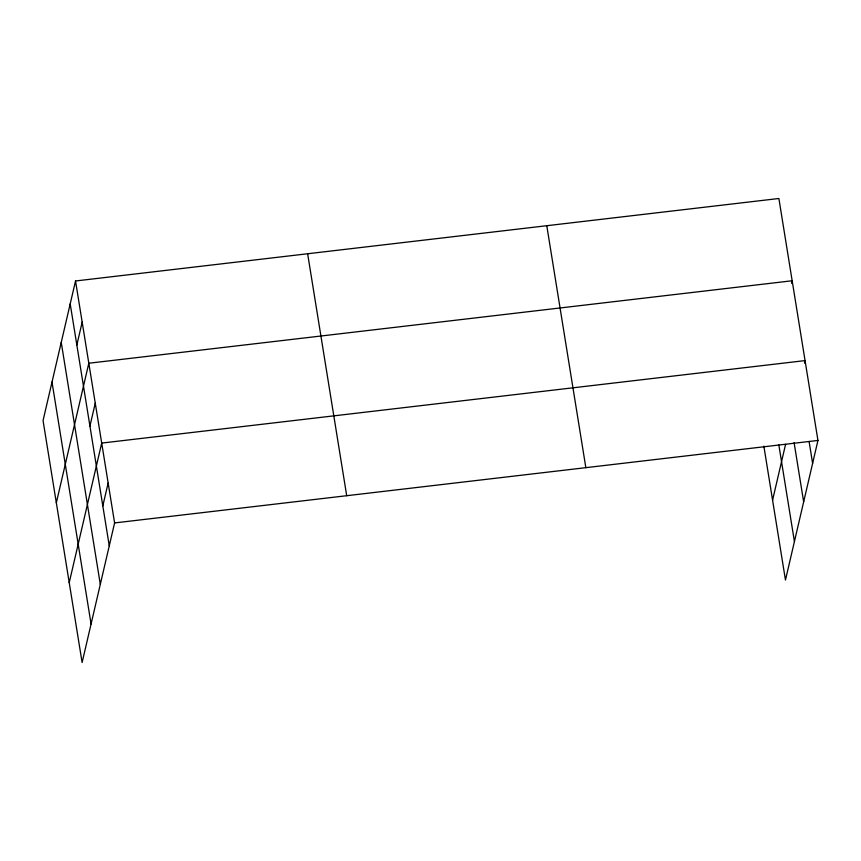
<?xml version="1.0" encoding="UTF-8"?>
<svg xmlns="http://www.w3.org/2000/svg" width="861" height="861" viewBox="0 0 861 861"><rect width="100%" height="100%" fill="white"/><g stroke="black" fill="none" stroke-linecap="round" stroke-linejoin="round"><path stroke-width="1.29" d="M75.531 280.977L43.05 420.555L82.118 662.507L114.599 522.928L75.531 280.977L778.882 198.493L817.95 440.445L785.469 580.023L763.847 446.095M76.844 345.024L82.172 322.111M56.331 502.813L88.812 363.234L792.163 280.761L791.571 283.301M89.931 426.077L95.259 403.163M69.224 582.66L101.706 443.081L805.057 360.598L804.465 363.148M102.814 505.913L108.152 482.999M772.575 500.187L785.576 444.33M114.599 522.928L817.95 440.445M809.082 441.467L812.623 463.358M794.09 442.619L803.657 501.855M778.839 444.943L794.423 541.526M546.778 225.711L585.846 467.663M307.635 253.758L346.703 495.71M70.204 303.89L109.261 545.842M61.239 342.387L100.306 584.339M52.004 382.058L91.072 623.999"/></g></svg>
